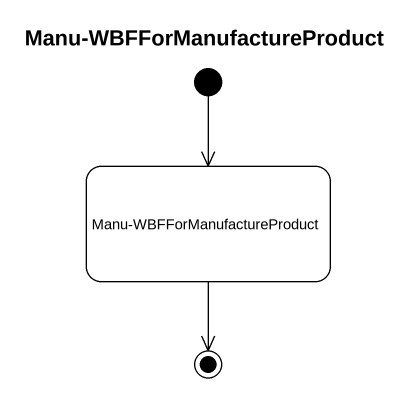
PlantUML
@startuml
title Manu-WBFForManufactureProduct
hide empty description
state "Manu-WBFForManufactureProduct" as Manu_WBFForManufactureProduc
[*] --> Manu_WBFForManufactureProduc
Manu_WBFForManufactureProduc --> [*]
@enduml
